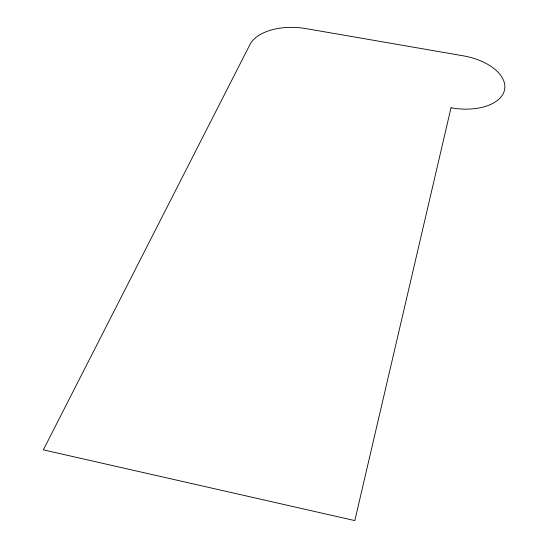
<?xml version="1.0" encoding="UTF-8"?>
<svg xmlns="http://www.w3.org/2000/svg" width="548" height="548" viewBox="0 0 548 548"><rect width="100%" height="100%" fill="white"/><g stroke="black" fill="none" stroke-linecap="round" stroke-linejoin="round"><path stroke-width="0.82" d="M451.011 107.805L354.823 520.6L43.354 449.853L249.984 44.498A46.868 25.804 3.5 0 1 305.894 28.585L463.129 55.8A47.923 26.64 8.6 0 1 504.482 90.146A47.923 26.64 8.6 0 1 451.011 107.805"/></g></svg>
